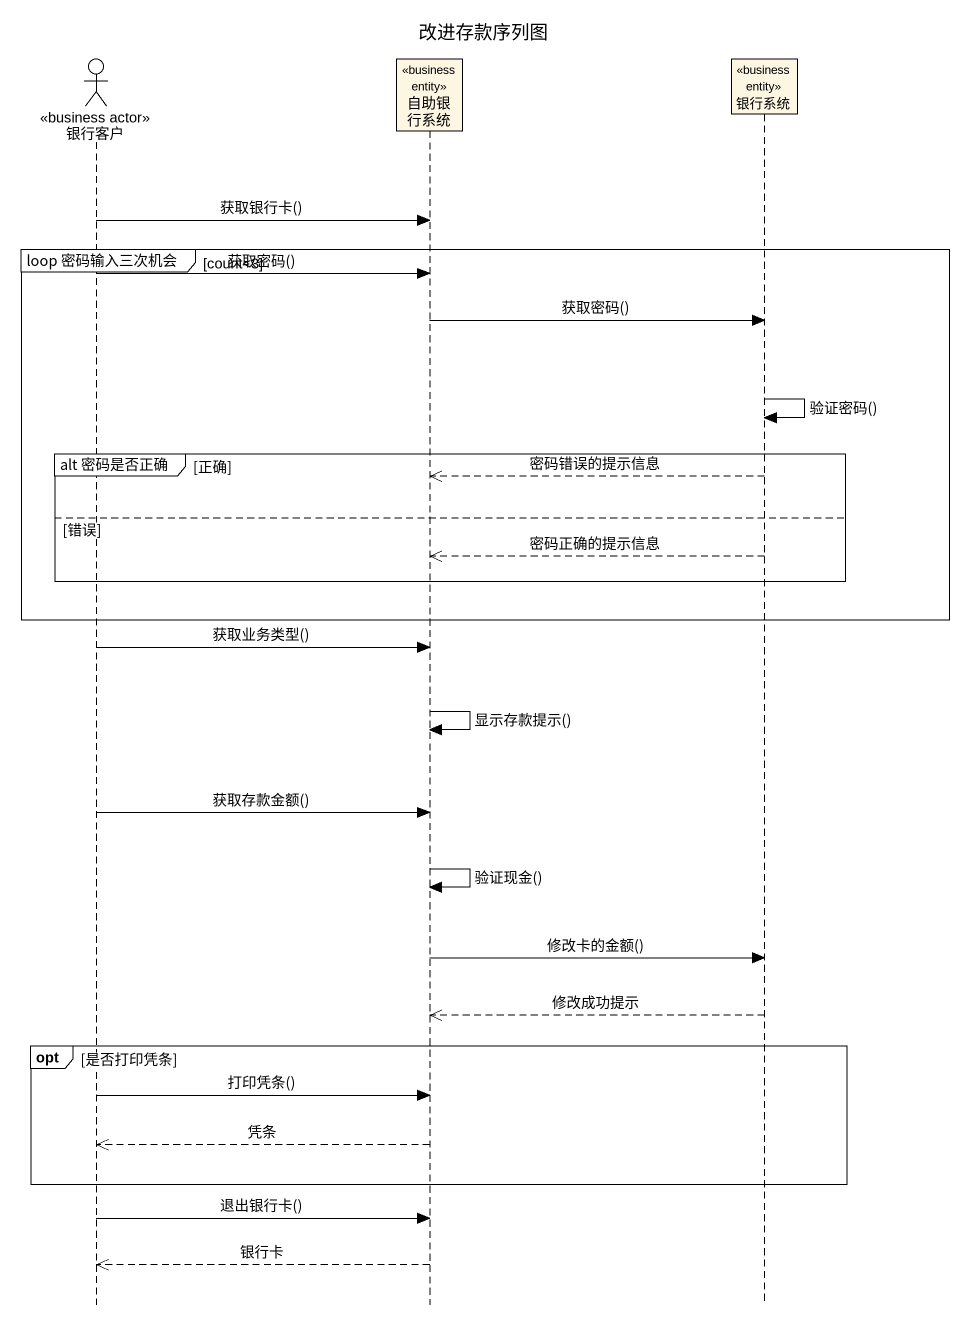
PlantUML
@startuml
title 改进存款序列图
hide footbox
actor 银行客户 <<business actor>>
participant 自助银行系统 <<business entity>>
participant 银行系统 <<business entity>>

银行客户 -> 自助银行系统 : 获取银行卡()
group loop 密码输入三次机会 [count<3]
  银行客户 -> 自助银行系统 : 获取密码()
  自助银行系统 -> 银行系统 : 获取密码()
  银行系统 -> 银行系统 : 验证密码()
  group alt 密码是否正确 [正确]
    银行系统 -->> 自助银行系统 : 密码错误的提示信息
  else 错误
    银行系统 -->> 自助银行系统 : 密码正确的提示信息
  end
end
银行客户 -> 自助银行系统 : 获取业务类型()
自助银行系统 -> 自助银行系统 : 显示存款提示()
银行客户 -> 自助银行系统 : 获取存款金额()
自助银行系统 -> 自助银行系统 : 验证现金()
自助银行系统 -> 银行系统 : 修改卡的金额()
银行系统 -->> 自助银行系统 : 修改成功提示
opt 是否打印凭条
  银行客户 -> 自助银行系统 : 打印凭条()
  自助银行系统 -->> 银行客户 : 凭条
end
银行客户 -> 自助银行系统 : 退出银行卡()
自助银行系统 -->> 银行客户 : 银行卡
@enduml
